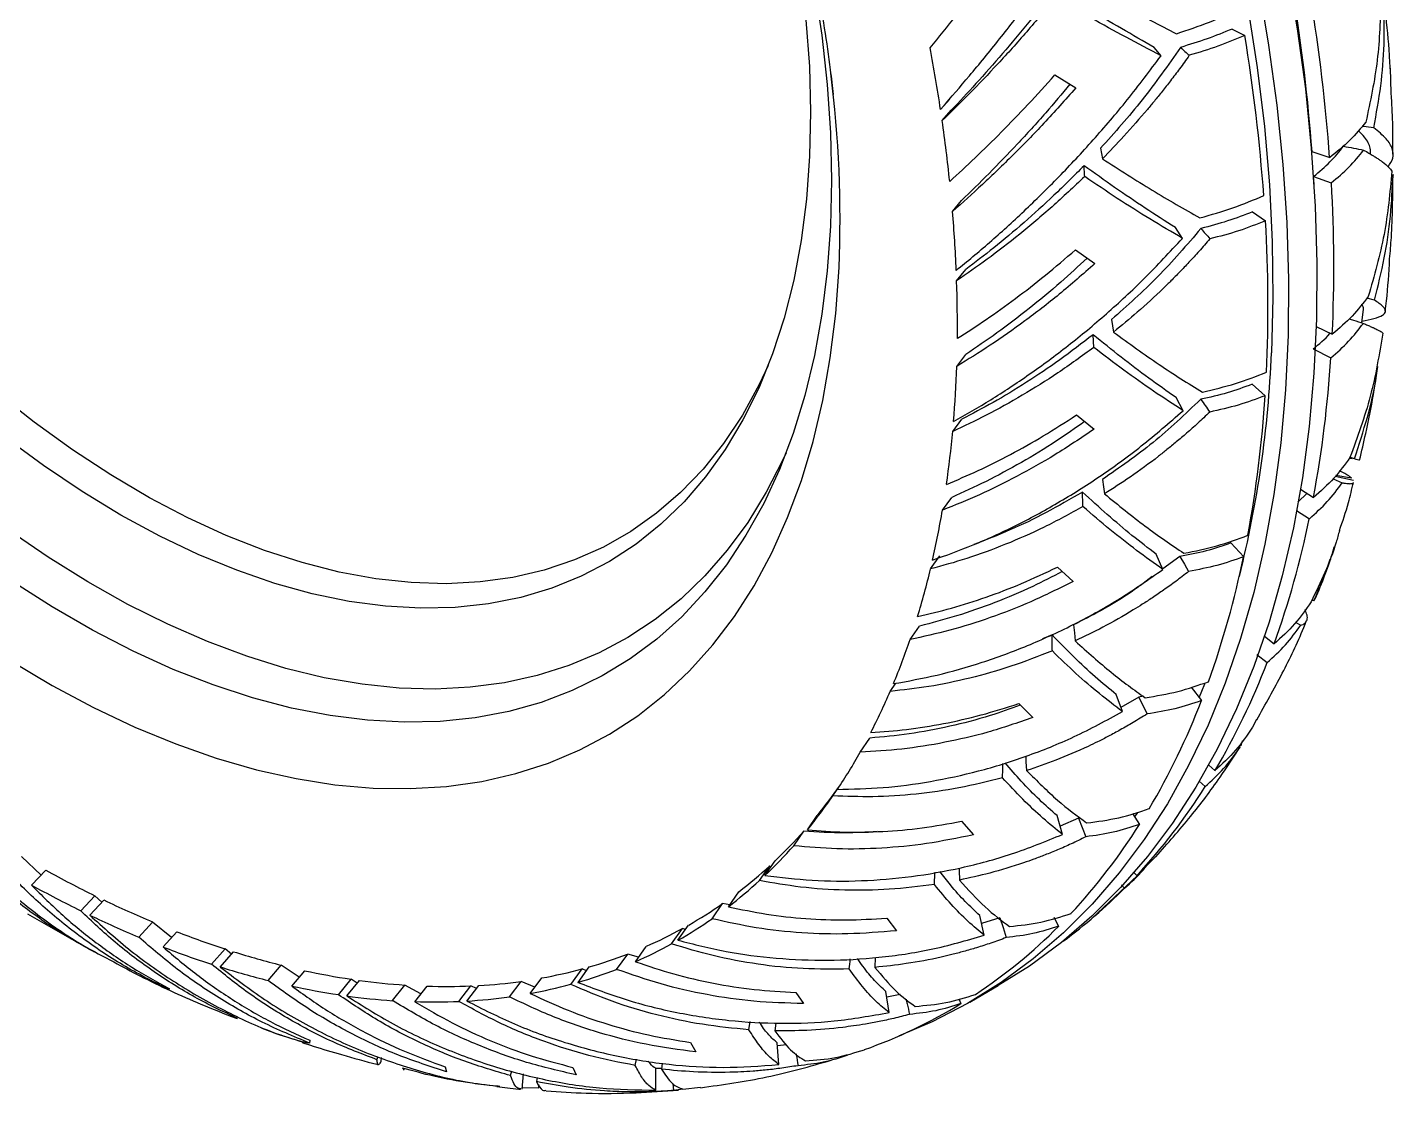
# Model space of a CAD drawing. Header units: millimetres. Extents: x 0 to 597, y 0 to 420.
# Drawn here: x 90.48 to 100.98, y 72.99 to 81.18 of the extents above; entities that cross this region are included whole.
import ezdxf

# ---------------------------------------------------------------- set-up
doc = ezdxf.new("R2010")
doc.units = ezdxf.units.MM

msp = doc.modelspace()

# ---------------------------------------------------------------- linework, layer by layer
at = {"color": 7, "linetype": 'Continuous', "lineweight": 25}
for p, q in [((99.738, 81.164), (99.836, 81.115)), ((99.192, 80.958), (99.14, 81.023)), ((100.953, 80.857), (100.952, 80.881)), ((100.953, 80.857), (100.954, 80.864)), ((100.954, 80.864), (100.959, 80.675)), ((98.375, 80.811), (98.537, 80.712)), ((100.959, 80.675), (100.961, 80.637)), ((97.497, 80.545), (97.568, 80.624)), ((97.51, 80.46), (97.58, 80.54)), ((100.352, 80.222), (100.488, 80.176)), ((100.368, 79.971), (100.364, 80.031)), ((100.364, 80.031), (100.5, 79.982)), ((100.976, 80.046), (100.973, 80.034)), ((97.59, 79.763), (97.659, 79.847)), ((99.895, 79.76), (99.995, 79.69)), ((99.356, 79.556), (99.302, 79.639)), ((98.534, 79.468), (98.684, 79.362)), ((97.621, 79.229), (97.691, 79.316)), ((100.832, 79.082), (100.774, 79.096)), ((100.734, 78.907), (100.747, 79.012)), ((98.811, 78.932), (98.827, 78.836)), ((100.385, 78.878), (100.507, 78.819)), ((97.622, 78.572), (97.692, 78.663)), ((100.361, 78.706), (100.497, 78.638)), ((100.856, 78.558), (100.858, 78.572)), ((99.892, 78.435), (99.992, 78.347)), ((99.361, 78.232), (99.307, 78.333)), ((97.591, 78.073), (97.661, 78.167)), ((98.541, 78.199), (98.677, 78.089)), ((100.678, 77.862), (100.648, 77.872)), ((100.515, 77.709), (100.585, 77.679)), ((100.657, 77.714), (100.536, 77.735)), ((100.264, 77.628), (100.364, 77.566)), ((97.513, 77.468), (97.583, 77.566)), ((100.243, 77.53), (100.314, 77.598)), ((100.233, 77.465), (100.332, 77.402)), ((99.729, 77.216), (99.827, 77.11)), ((97.42, 77.016), (97.491, 77.116)), ((99.207, 77.013), (99.155, 77.129)), ((99.337, 77.112), (99.205, 77.016)), ((98.395, 77.03), (98.517, 76.919)), ((100.367, 76.77), (100.351, 76.777)), ((100.375, 76.787), (100.367, 76.77)), ((97.264, 76.474), (97.335, 76.577)), ((100.227, 76.605), (100.266, 76.584)), ((98.355, 76.51), (98.28, 76.48)), ((99.987, 76.499), (100.062, 76.441)), ((99.928, 76.359), (100.008, 76.297)), ((97.111, 76.076), (97.154, 76.139)), ((98.896, 75.92), (98.848, 76.051)), ((99.022, 76.032), (98.884, 75.953)), ((99.055, 76.038), (99.022, 76.032)), ((99.423, 76.108), (99.502, 76.005)), ((98.099, 75.982), (98.206, 75.874)), ((99.926, 75.86), (99.895, 75.801)), ((96.88, 75.609), (96.954, 75.717)), ((99.795, 75.64), (99.802, 75.651)), ((99.558, 75.51), (99.606, 75.467)), ((96.67, 75.273), (96.704, 75.323)), ((99.485, 75.387), (99.531, 75.344)), ((96.474, 75.012), (96.55, 75.123)), ((98.435, 74.977), (98.393, 75.121)), ((98.558, 75.101), (98.417, 75.04)), ((98.972, 75.137), (99.026, 75.053)), ((99.01, 75.145), (98.988, 75.112)), ((96.369, 74.889), (96.446, 75.002)), ((97.659, 75.078), (97.75, 74.974)), ((90.585, 74.664), (90.433, 74.808)), ((96.148, 74.661), (96.226, 74.775)), ((99.151, 74.806), (99.005, 74.661)), ((90.51, 74.588), (90.621, 74.702)), ((96.106, 74.622), (96.185, 74.736)), ((98.659, 74.33), (99.054, 74.702)), ((98.985, 74.683), (99.005, 74.661)), ((98.887, 74.59), (98.911, 74.563)), ((90.889, 74.39), (90.998, 74.506)), ((90.958, 74.357), (91.066, 74.473)), ((91.052, 74.457), (90.998, 74.506)), ((95.867, 74.421), (95.947, 74.536)), ((90.481, 74.368), (90.928, 74.11)), ((95.741, 74.329), (95.822, 74.445)), ((95.877, 74.435), (95.822, 74.445)), ((97.833, 74.202), (97.799, 74.355)), ((91.335, 74.188), (91.441, 74.304)), ((91.588, 74.185), (91.441, 74.304)), ((95.43, 74.136), (95.513, 74.253)), ((95.479, 74.164), (95.561, 74.28)), ((95.538, 74.247), (95.513, 74.253)), ((97.084, 74.333), (97.159, 74.237)), ((97.954, 74.337), (97.813, 74.293)), ((98.368, 74.342), (98.405, 74.271)), ((91.522, 74.112), (91.627, 74.229)), ((91.895, 73.979), (91.998, 74.097)), ((91.962, 73.958), (92.064, 74.076)), ((92.049, 74.058), (91.998, 74.097)), ((95.008, 73.94), (95.093, 74.058)), ((95.176, 74.033), (95.093, 74.058)), ((95.152, 73.999), (95.236, 74.117)), ((92.329, 73.854), (92.43, 73.972)), ((92.568, 73.879), (92.43, 73.972)), ((92.511, 73.812), (92.611, 73.93)), ((94.655, 73.825), (94.742, 73.943)), ((94.711, 73.84), (94.797, 73.959)), ((94.776, 73.93), (94.742, 73.943)), ((96.996, 74.031), (96.993, 73.955)), ((92.87, 73.745), (92.968, 73.864)), ((92.935, 73.736), (93.031, 73.855)), ((93.015, 73.835), (92.968, 73.864)), ((94.184, 73.729), (94.274, 73.848)), ((94.38, 73.803), (94.274, 73.848)), ((94.344, 73.755), (94.433, 73.874)), ((91.571, 73.79), (91.558, 73.789)), ((93.285, 73.7), (93.38, 73.819)), ((93.504, 73.751), (93.38, 73.819)), ((93.458, 73.692), (93.552, 73.811)), ((93.796, 73.694), (93.888, 73.813)), ((93.857, 73.697), (93.948, 73.816)), ((93.93, 73.792), (93.888, 73.813)), ((96.385, 73.763), (96.443, 73.678)), ((97.102, 73.608), (97.077, 73.769)), ((97.187, 73.748), (97.084, 73.727)), ((97.722, 73.689), (97.94, 73.815)), ((97.638, 73.713), (97.654, 73.677)), ((92.083, 73.565), (92.094, 73.563)), ((96.025, 73.476), (96.034, 73.539)), ((96.231, 73.528), (96.225, 73.468)), ((92.282, 73.489), (92.343, 73.466)), ((92.283, 73.486), (92.282, 73.489)), ((92.649, 73.395), (92.647, 73.374)), ((95.575, 73.378), (95.617, 73.306)), ((96.255, 73.209), (96.242, 73.375)), ((96.314, 73.36), (96.243, 73.353)), ((93.166, 73.246), (93.175, 73.27)), ((93.197, 73.233), (93.201, 73.262)), ((95.151, 73.202), (95.161, 73.25)), ((95.359, 73.219), (95.352, 73.173)), ((93.362, 73.182), (93.375, 73.167)), ((93.689, 73.192), (93.701, 73.153)), ((94.192, 73.124), (94.202, 73.16)), ((94.283, 73.02), (94.292, 73.137)), ((94.398, 73.11), (94.391, 73.078)), ((94.671, 73.187), (94.697, 73.13)), ((95.309, 73.012), (95.308, 73.18)), ((95.353, 73.178), (95.308, 73.178)), ((94.408, 73.027), (94.284, 73.03)), ((94.408, 73.055), (94.408, 73.027)), ((95.441, 73.063), (95.445, 73.01)), ((95.517, 73.02), (95.445, 73.01)), ((95.517, 73.02), (95.652, 73.035))]:
    msp.add_line(p, q, dxfattribs=at)
at = {"color": 7, "linetype": 'Continuous', "lineweight": 25, "flags": 128}
for points in [[(100.158, 81.631), (100.238, 81.165), (100.301, 80.704), (100.347, 80.25), (100.377, 79.804), (100.39, 79.366), (100.387, 78.937), (100.367, 78.519), (100.331, 78.111), (100.278, 77.715), (100.209, 77.332), (100.123, 76.963), (100.022, 76.607), (99.904, 76.266), (99.771, 75.941), (99.623, 75.632), (99.459, 75.339), (99.281, 75.064), (99.088, 74.807), (98.881, 74.568), (98.661, 74.348), (98.427, 74.147), (98.181, 73.966), (97.94, 73.815)], [(96.527, 81.504), (96.585, 81.118), (96.626, 80.739), (96.651, 80.367), (96.659, 80.003), (96.651, 79.649), (96.626, 79.306), (96.585, 78.974), (96.528, 78.655), (96.454, 78.349), (96.364, 78.057), (96.259, 77.781), (96.138, 77.52), (96.002, 77.276), (95.852, 77.049), (95.687, 76.84), (95.509, 76.649), (95.317, 76.478), (95.112, 76.326), (94.896, 76.194), (94.667, 76.082), (94.428, 75.991), (94.179, 75.921), (93.92, 75.872), (93.652, 75.845), (93.377, 75.838), (93.094, 75.854), (92.805, 75.89), (92.51, 75.947), (92.21, 76.026), (91.906, 76.125), (91.6, 76.245), (91.291, 76.385), (90.98, 76.545), (90.67, 76.725), (90.36, 76.923)], [(99.94, 81.505), (100.019, 81.039), (100.082, 80.578), (100.129, 80.124), (100.159, 79.678), (100.172, 79.24), (100.169, 78.811), (100.149, 78.392), (100.113, 77.985), (100.06, 77.589), (99.99, 77.206), (99.905, 76.836), (99.803, 76.481), (99.686, 76.14), (99.553, 75.815), (99.404, 75.506), (99.241, 75.213), (99.062, 74.938), (98.87, 74.681), (98.663, 74.442), (98.443, 74.222), (98.209, 74.021), (97.963, 73.84), (97.704, 73.679), (97.434, 73.538), (97.175, 73.427)], [(99.86, 81.329), (99.932, 80.869), (99.986, 80.415), (100.025, 79.967), (100.047, 79.528), (100.052, 79.098), (100.041, 78.677)], [(96.463, 81.234), (96.489, 80.876), (96.498, 80.527), (96.491, 80.187), (96.467, 79.858), (96.426, 79.54), (96.369, 79.235), (96.295, 78.944), (96.205, 78.668), (96.1, 78.406), (95.979, 78.162), (95.843, 77.934), (95.692, 77.724), (95.527, 77.532), (95.348, 77.359), (95.157, 77.206), (94.953, 77.073), (94.736, 76.961), (94.509, 76.869), (94.272, 76.798), (94.024, 76.749), (93.768, 76.721), (93.503, 76.715), (93.231, 76.73), (92.953, 76.767), (92.669, 76.825), (92.381, 76.905), (92.088, 77.006), (91.793, 77.127), (91.496, 77.268), (91.198, 77.43), (90.9, 77.61), (90.603, 77.81), (90.307, 78.028)], [(98.727, 80.248), (98.735, 80.208), (98.742, 80.167)], [(90.351, 76.311), (90.669, 76.122), (90.987, 75.952), (91.304, 75.802), (91.619, 75.672), (91.931, 75.562), (92.24, 75.474), (92.544, 75.406), (92.843, 75.359), (93.136, 75.333), (93.422, 75.329), (93.701, 75.346), (93.971, 75.384), (94.232, 75.444), (94.483, 75.524), (94.724, 75.626), (94.953, 75.747), (95.171, 75.889), (95.377, 76.051), (95.569, 76.233), (95.748, 76.433), (95.914, 76.651), (96.065, 76.887), (96.201, 77.141), (96.322, 77.411), (96.428, 77.696), (96.518, 77.996), (96.592, 78.311), (96.65, 78.639), (96.692, 78.979), (96.717, 79.331), (96.717, 79.331)], [(98.675, 78.718), (98.673, 78.767), (98.67, 78.816)], [(96.172, 78.58), (96.103, 78.432), (95.974, 78.198), (95.83, 77.981), (95.672, 77.783), (95.5, 77.604), (95.315, 77.444), (95.117, 77.304), (94.907, 77.184), (94.685, 77.085), (94.452, 77.008), (94.21, 76.951), (93.958, 76.916), (93.698, 76.902), (93.43, 76.911), (93.156, 76.94), (92.875, 76.992), (92.59, 77.065), (92.301, 77.158), (92.008, 77.273), (91.713, 77.408), (91.418, 77.563), (91.121, 77.738), (90.826, 77.932), (90.532, 78.144), (90.24, 78.373)], [(96.31, 77.907), (96.286, 77.855), (96.158, 77.606), (96.015, 77.374), (95.858, 77.16), (95.687, 76.963), (95.503, 76.786), (95.305, 76.628), (95.095, 76.49), (94.874, 76.372), (94.641, 76.274), (94.398, 76.197), (94.145, 76.141), (93.883, 76.107), (93.613, 76.093), (93.336, 76.101), (93.051, 76.131), (92.761, 76.181), (92.466, 76.252), (92.167, 76.345), (91.864, 76.458), (91.559, 76.591), (91.252, 76.744), (90.945, 76.916), (90.638, 77.108), (90.332, 77.317)], [(100.531, 77.728), (100.589, 77.716), (100.672, 77.698)], [(98.742, 77.704), (98.749, 77.648), (98.757, 77.593)], [(99.337, 77.112), (99.371, 77.054), (99.404, 76.997)], [(98.52, 76.587), (98.526, 76.525), (98.532, 76.463)], [(99.022, 76.032), (99.053, 75.967), (99.085, 75.902)], [(99.525, 76.13), (99.502, 76.074), (99.484, 76.031)], [(97.973, 75.412), (97.975, 75.479), (97.975, 75.522)], [(98.152, 75.577), (98.154, 75.535), (98.158, 75.467)], [(98.558, 75.101), (98.586, 75.03), (98.614, 74.959)], [(97.641, 74.718), (97.641, 74.699), (97.642, 74.626)], [(97.954, 74.337), (97.978, 74.261), (98.002, 74.184)]]:
    msp.add_lwpolyline(points, dxfattribs=at)
at = {"color": 7, "linetype": 'Continuous', "lineweight": 25}
for centre, radius, start, end in [((86.953, 79.242), 13.435, 4.1839, 9.3981), ((86.897, 79.182), 13.627, 4.1837, 9.3983), ((86.391, 78.89), 13.627, 4.1837, 9.3983), ((84.739, 78.612), 12.904, 8.6159, 10.754), ((87.942, 79.707), 8.783, 357.5443, 7.3168), ((85.637, 78.745), 11.996, 5.9757, 8.2206), ((89.271, 79.333), 11.249, 357.3818, 3.3081), ((86.801, 78.854), 10.827, 2.4145, 4.8181), ((88.765, 79.041), 11.249, 357.3818, 3.3081), ((87.709, 78.888), 9.918, 359.42, 1.9682), ((91.529, 79.024), 8.519, 345.9664, 357.6646), ((88.829, 78.864), 8.798, 355.3368, 358.0969), ((91.496, 79.209), 9.019, 349.5088, 356.3756), ((90.991, 78.917), 9.019, 349.5088, 356.3756), ((89.662, 78.792), 7.961, 351.8717, 354.822), ((90.635, 78.64), 6.976, 347.1104, 350.332), ((93.373, 78.839), 7.105, 340.2783, 348.3296), ((92.868, 78.547), 7.105, 340.2783, 348.3296), ((91.315, 78.481), 6.279, 343.0505, 346.5058), ((92.069, 78.239), 5.486, 337.4592, 341.2404), ((94.769, 78.32), 5.616, 329.4603, 338.8797), ((92.558, 78.032), 4.955, 332.7022, 336.7482), ((94.264, 78.028), 5.616, 329.4603, 338.8797), ((93.057, 77.764), 4.389, 326.2007, 330.589), ((93.448, 77.659), 4.007, 320.7397, 324.7712), ((95.642, 77.793), 4.596, 317.0425, 327.81), ((93.348, 77.567), 4.037, 320.7406, 325.3811), ((93.691, 77.453), 3.688, 313.4368, 318.3457), ((95.136, 77.501), 4.596, 317.0425, 327.81), ((93.598, 77.355), 3.709, 313.4374, 318.3472), ((94.95, 82.555), 8.967, 241.1386, 243.8521), ((93.805, 77.332), 3.522, 307.4627, 312.5249), ((94.859, 82.477), 9.008, 241.1375, 243.8543), ((93.712, 77.233), 3.542, 307.4623, 312.5245), ((96.016, 77.445), 4.085, 306.4138, 315.1311), ((94.587, 81.811), 8.139, 244.3661, 247.2586), ((94.484, 81.704), 8.149, 244.3583, 247.2642), ((93.864, 77.253), 3.423, 299.7314, 304.8896), ((93.859, 77.264), 3.435, 293.6388, 298.7835), ((93.771, 77.155), 3.445, 299.7326, 304.8887), ((95.533, 77.128), 4.051, 303.4464, 315.1589), ((94.207, 80.872), 7.126, 248.7797, 251.942), ((94.11, 80.776), 7.149, 248.7758, 251.9467), ((93.983, 80.174), 6.393, 252.5361, 255.9388), ((93.813, 77.379), 3.559, 286.0463, 291.071), ((93.77, 77.158), 3.448, 293.6351, 298.7904), ((93.899, 80.116), 6.455, 252.5416, 255.9314), ((93.8, 79.394), 5.592, 257.713, 261.4327), ((93.765, 77.556), 3.742, 280.2791, 285.1399), ((93.721, 77.28), 3.579, 286.0444, 291.0699), ((93.722, 78.855), 5.047, 262.1335, 266.115), ((93.711, 77.899), 4.09, 273.3254, 277.9077), ((93.673, 77.454), 3.759, 280.2733, 285.1406), ((93.711, 79.321), 5.638, 257.7172, 261.4275), ((93.629, 78.757), 5.069, 262.1293, 266.1169), ((93.692, 78.272), 4.463, 268.1967, 272.5185), ((93.618, 77.803), 4.113, 273.3264, 277.9104), ((93.599, 78.177), 4.487, 268.1948, 272.5184), ((95.582, 77.065), 3.971, 289.5736, 301.4425)]:
    msp.add_arc(centre, radius, start, end, dxfattribs=at)
for points, knots in [([(94.924, 85.738), (94.994, 85.615), (95.092, 85.442), (95.23, 85.182), (95.346, 84.958), (95.478, 84.687), (95.611, 84.402), (95.742, 84.101), (95.87, 83.789), (95.993, 83.469), (96.108, 83.144), (96.216, 82.815), (96.314, 82.484), (96.402, 82.153), (96.481, 81.823), (96.549, 81.494), (96.606, 81.17), (96.646, 80.892), (96.665, 80.723), (96.673, 80.66)], [0, 0, 0, 0, 0.0739843, 0.1043434, 0.1546747, 0.2069575, 0.2630322, 0.3215167, 0.3818388, 0.4435464, 0.5063088, 0.5698861, 0.6340847, 0.6987594, 0.7637913, 0.8290885, 0.8945704, 0.9601669, 1, 1, 1, 1]), ([(97.51, 80.56), (97.579, 80.64), (97.722, 80.805), (97.95, 81.084), (98.184, 81.385), (98.417, 81.706), (98.65, 82.046), (98.797, 82.288), (98.872, 82.411)], [0, 0, 0, 0, 0.158001, 0.326626, 0.494358, 0.660058, 0.827344, 1, 1, 1, 1]), ([(98.239, 82.113), (98.167, 82.01), (98.027, 81.809), (97.817, 81.527), (97.613, 81.262), (97.482, 81.101), (97.416, 81.02)], [0, 0, 0, 0, 0.255314, 0.5002978, 0.7501601, 1, 1, 1, 1]), ([(98.503, 81.561), (98.642, 81.484), (98.918, 81.329), (99.18, 81.195), (99.311, 81.128)], [0, 0, 0, 0, 0.499575, 1, 1, 1, 1]), ([(98.381, 81.407), (98.307, 81.318), (98.16, 81.14), (97.936, 80.893), (97.718, 80.664), (97.578, 80.527), (97.51, 80.46)], [0, 0, 0, 0, 0.250639, 0.500172, 0.755314, 1, 1, 1, 1]), ([(98.38, 81.476), (98.312, 81.389), (98.176, 81.214), (97.971, 80.971), (97.77, 80.744), (97.643, 80.607), (97.58, 80.54)], [0, 0, 0, 0, 0.2504498, 0.5000016, 0.7552566, 1, 1, 1, 1]), ([(99.14, 81.023), (99.056, 81.071), (98.891, 81.165), (98.635, 81.316), (98.464, 81.423), (98.38, 81.476)], [0, 0, 0, 0, 0.339018, 0.6719904, 1, 1, 1, 1]), ([(99.192, 80.958), (99.103, 81.005), (98.926, 81.098), (98.654, 81.248), (98.472, 81.355), (98.381, 81.407)], [0, 0, 0, 0, 0.339376, 0.672334, 1, 1, 1, 1]), ([(100.881, 81.402), (100.877, 81.243), (100.868, 80.924), (100.8, 80.607), (100.766, 80.449)], [0, 0, 0, 0, 0.4995767, 1, 1, 1, 1]), ([(99.311, 81.128), (99.397, 81.157), (99.568, 81.215), (99.723, 81.283), (99.801, 81.318)], [0, 0, 0, 0, 0.498256, 1, 1, 1, 1]), ([(100.827, 80.406), (100.847, 80.513), (100.886, 80.726), (100.911, 81.045), (100.907, 81.254), (100.905, 81.358)], [0, 0, 0, 0, 0.33938, 0.672336, 1, 1, 1, 1]), ([(100.952, 80.881), (100.95, 80.908), (100.944, 81.047), (100.929, 81.188), (100.917, 81.302)], [0, 0, 0, 0, 0.1978986, 1, 1, 1, 1]), ([(99.738, 81.164), (99.675, 81.138), (99.549, 81.086), (99.411, 81.044), (99.342, 81.023)], [0, 0, 0, 0, 0.5, 1, 1, 1, 1]), ([(99.836, 81.115), (99.768, 81.087), (99.633, 81.03), (99.484, 80.984), (99.409, 80.962)], [0, 0, 0, 0, 0.50037, 1, 1, 1, 1]), ([(99.342, 81.023), (99.245, 80.886), (99.052, 80.611), (98.835, 80.369), (98.727, 80.248)], [0, 0, 0, 0, 0.499983, 1, 1, 1, 1]), ([(99.342, 81.023), (99.354, 81.013), (99.376, 80.992), (99.398, 80.972), (99.409, 80.962)], [0, 0, 0, 0, 0.500017, 1, 1, 1, 1]), ([(97.618, 79.31), (97.703, 79.38), (97.873, 79.52), (98.138, 79.762), (98.406, 80.024), (98.672, 80.31), (98.937, 80.619), (99.106, 80.844), (99.192, 80.958)], [0, 0, 0, 0, 0.166043, 0.33306, 0.499189, 0.663301, 0.828996, 1, 1, 1, 1]), ([(99.409, 80.962), (99.384, 80.927), (99.337, 80.862), (99.267, 80.769), (99.202, 80.686), (99.143, 80.613), (99.046, 80.497), (98.914, 80.346), (98.797, 80.224), (98.742, 80.167)], [0, 0, 0, 0, 0.120096, 0.230139, 0.330173, 0.420245, 0.500398, 0.764723, 1, 1, 1, 1]), ([(97.568, 79.993), (97.633, 80.053), (97.762, 80.172), (97.964, 80.37), (98.169, 80.581), (98.307, 80.734), (98.375, 80.811)], [0, 0, 0, 0, 0.249916, 0.49982, 0.749981, 1, 1, 1, 1]), ([(98.537, 80.712), (98.455, 80.62), (98.294, 80.439), (98.053, 80.193), (97.817, 79.965), (97.666, 79.831), (97.59, 79.763)], [0, 0, 0, 0, 0.255319, 0.500305, 0.75016, 1, 1, 1, 1]), ([(98.491, 80.74), (98.429, 80.666), (98.295, 80.505), (98.086, 80.277), (97.869, 80.051), (97.729, 79.915), (97.659, 79.847)], [0, 0, 0, 0, 0.219221, 0.475959, 0.737982, 1, 1, 1, 1]), ([(100.973, 80.203), (100.974, 80.275), (100.976, 80.417), (100.967, 80.564), (100.963, 80.637)], [0, 0, 0, 0, 0.4999153, 1, 1, 1, 1]), ([(100.766, 80.449), (100.727, 80.402), (100.65, 80.307), (100.542, 80.22), (100.488, 80.176)], [0, 0, 0, 0, 0.498255, 1, 1, 1, 1]), ([(100.803, 80.201), (100.803, 80.217), (100.803, 80.26), (100.772, 80.32), (100.725, 80.367), (100.708, 80.384)], [0, 0, 0, 0, 0.27807, 0.743775, 1, 1, 1, 1]), ([(100.827, 80.406), (100.801, 80.409), (100.771, 80.413), (100.741, 80.417), (100.738, 80.418)], [0, 0, 0, 0, 0.897222, 1, 1, 1, 1]), ([(100.938, 80.106), (100.953, 80.128), (100.982, 80.173), (100.975, 80.244), (100.93, 80.321), (100.862, 80.377), (100.827, 80.406)], [0, 0, 0, 0, 0.24078, 0.489575, 0.740756, 1, 1, 1, 1]), ([(100.364, 80.031), (100.408, 80.068), (100.496, 80.141), (100.562, 80.223), (100.595, 80.264)], [0, 0, 0, 0, 0.4999919, 1, 1, 1, 1]), ([(100.5, 79.982), (100.548, 80.022), (100.642, 80.101), (100.713, 80.189), (100.749, 80.233)], [0, 0, 0, 0, 0.500363, 1, 1, 1, 1]), ([(100.595, 80.264), (100.62, 80.259), (100.672, 80.249), (100.723, 80.239), (100.749, 80.233)], [0, 0, 0, 0, 0.499995, 1, 1, 1, 1]), ([(100.749, 80.233), (100.763, 80.226), (100.79, 80.211), (100.823, 80.19), (100.851, 80.173), (100.874, 80.158), (100.907, 80.134), (100.943, 80.104), (100.959, 80.081), (100.966, 80.071)], [0, 0, 0, 0, 0.120096, 0.230139, 0.330165, 0.420229, 0.500387, 0.764718, 1, 1, 1, 1]), ([(98.742, 80.167), (98.871, 80.084), (99.128, 79.919), (99.37, 79.782), (99.49, 79.713)], [0, 0, 0, 0, 0.499579, 1, 1, 1, 1]), ([(98.605, 80.03), (98.521, 79.952), (98.355, 79.795), (98.103, 79.584), (97.857, 79.393), (97.699, 79.283), (97.621, 79.229)], [0, 0, 0, 0, 0.250636, 0.500175, 0.755312, 1, 1, 1, 1]), ([(98.6, 80.114), (98.523, 80.037), (98.369, 79.883), (98.137, 79.674), (97.908, 79.482), (97.762, 79.371), (97.691, 79.316)], [0, 0, 0, 0, 0.2504468, 0.4999979, 0.7552538, 1, 1, 1, 1]), ([(99.302, 79.639), (99.225, 79.688), (99.073, 79.785), (98.837, 79.944), (98.679, 80.058), (98.6, 80.114)], [0, 0, 0, 0, 0.339011, 0.671987, 1, 1, 1, 1]), ([(98.605, 80.03), (98.604, 80.044), (98.603, 80.072), (98.601, 80.1), (98.6, 80.114)], [0, 0, 0, 0, 0.499979, 1, 1, 1, 1]), ([(99.356, 79.556), (99.274, 79.605), (99.11, 79.701), (98.858, 79.86), (98.689, 79.974), (98.605, 80.03)], [0, 0, 0, 0, 0.339375, 0.672336, 1, 1, 1, 1]), ([(100.966, 80.071), (100.951, 79.908), (100.921, 79.584), (100.83, 79.268), (100.785, 79.11)], [0, 0, 0, 0, 0.4995726, 1, 1, 1, 1]), ([(100.832, 79.082), (100.859, 79.189), (100.913, 79.402), (100.96, 79.725), (100.97, 79.939), (100.976, 80.046)], [0, 0, 0, 0, 0.339381, 0.672336, 1, 1, 1, 1]), ([(100.949, 79.399), (100.954, 79.454), (100.971, 79.661), (100.973, 79.876), (100.975, 80.034)], [0, 0, 0, 0, 0.262933, 1, 1, 1, 1]), ([(99.49, 79.713), (99.576, 79.738), (99.749, 79.787), (99.905, 79.852), (99.983, 79.884)], [0, 0, 0, 0, 0.498255, 1, 1, 1, 1]), ([(99.895, 79.76), (99.832, 79.735), (99.706, 79.686), (99.568, 79.65), (99.499, 79.632)], [0, 0, 0, 0, 0.5000002, 1, 1, 1, 1]), ([(99.499, 79.632), (99.39, 79.505), (99.172, 79.252), (98.932, 79.039), (98.811, 78.932)], [0, 0, 0, 0, 0.499985, 1, 1, 1, 1]), ([(99.499, 79.632), (99.51, 79.618), (99.533, 79.592), (99.556, 79.565), (99.568, 79.552)], [0, 0, 0, 0, 0.500011, 1, 1, 1, 1]), ([(99.995, 79.69), (99.927, 79.664), (99.792, 79.61), (99.642, 79.571), (99.568, 79.552)], [0, 0, 0, 0, 0.50037, 1, 1, 1, 1]), ([(97.598, 78.149), (97.692, 78.203), (97.882, 78.311), (98.178, 78.507), (98.477, 78.727), (98.774, 78.974), (99.07, 79.247), (99.26, 79.452), (99.356, 79.556)], [0, 0, 0, 0, 0.166044, 0.333056, 0.499188, 0.663305, 0.828994, 1, 1, 1, 1]), ([(99.568, 79.552), (99.54, 79.52), (99.487, 79.459), (99.409, 79.374), (99.337, 79.299), (99.271, 79.232), (99.164, 79.127), (99.017, 78.992), (98.888, 78.886), (98.827, 78.836)], [0, 0, 0, 0, 0.120096, 0.230144, 0.33017, 0.420233, 0.500392, 0.764722, 1, 1, 1, 1]), ([(97.627, 78.788), (97.7, 78.835), (97.846, 78.929), (98.073, 79.092), (98.303, 79.269), (98.457, 79.401), (98.534, 79.468)], [0, 0, 0, 0, 0.249917, 0.499819, 0.749984, 1, 1, 1, 1]), ([(98.624, 79.404), (98.557, 79.342), (98.408, 79.203), (98.175, 79.012), (97.929, 78.825), (97.771, 78.717), (97.692, 78.663)], [0, 0, 0, 0, 0.21303, 0.471801, 0.7359, 1, 1, 1, 1]), ([(100.915, 78.996), (100.918, 79.022), (100.935, 79.153), (100.943, 79.29), (100.949, 79.399)], [0, 0, 0, 0, 0.201094, 1, 1, 1, 1]), ([(98.684, 79.362), (98.592, 79.282), (98.413, 79.124), (98.143, 78.917), (97.878, 78.73), (97.707, 78.625), (97.622, 78.572)], [0, 0, 0, 0, 0.2553163, 0.5003053, 0.750162, 1, 1, 1, 1]), ([(100.785, 79.11), (100.746, 79.059), (100.669, 78.956), (100.561, 78.865), (100.507, 78.819)], [0, 0, 0, 0, 0.498256, 1, 1, 1, 1]), ([(100.735, 78.92), (100.769, 78.927), (100.839, 78.94), (100.899, 78.964), (100.923, 78.994), (100.906, 79.031), (100.857, 79.065), (100.832, 79.082)], [0, 0, 0, 0, 0.1803165, 0.3844941, 0.5861904, 0.7898269, 1, 1, 1, 1]), ([(100.747, 79.012), (100.747, 79.013), (100.753, 79.023), (100.744, 79.037), (100.735, 79.05)], [0, 0, 0, 0, 0.037792, 1, 1, 1, 1]), ([(100.497, 78.638), (100.545, 78.68), (100.639, 78.762), (100.711, 78.856), (100.747, 78.903)], [0, 0, 0, 0, 0.500364, 1, 1, 1, 1]), ([(100.638, 78.938), (100.649, 78.934), (100.685, 78.923), (100.721, 78.911), (100.747, 78.903)], [0, 0, 0, 0, 0.293713, 1, 1, 1, 1]), ([(100.747, 78.903), (100.758, 78.898), (100.78, 78.889), (100.806, 78.877), (100.827, 78.868), (100.843, 78.86), (100.867, 78.849), (100.889, 78.837), (100.894, 78.831), (100.896, 78.828)], [0, 0, 0, 0, 0.120105, 0.230141, 0.330168, 0.420233, 0.500397, 0.764719, 1, 1, 1, 1]), ([(98.67, 78.816), (98.585, 78.75), (98.414, 78.618), (98.156, 78.446), (97.903, 78.293), (97.74, 78.209), (97.661, 78.167)], [0, 0, 0, 0, 0.25045, 0.499997, 0.755248, 1, 1, 1, 1]), ([(99.307, 78.333), (99.238, 78.382), (99.1, 78.478), (98.886, 78.64), (98.742, 78.758), (98.67, 78.816)], [0, 0, 0, 0, 0.339019, 0.671993, 1, 1, 1, 1]), ([(98.827, 78.836), (98.945, 78.75), (99.181, 78.579), (99.4, 78.442), (99.51, 78.374)], [0, 0, 0, 0, 0.499575, 1, 1, 1, 1]), ([(100.361, 78.706), (100.407, 78.744), (100.454, 78.782), (100.49, 78.826), (100.491, 78.827)], [0, 0, 0, 0, 0.973978, 1, 1, 1, 1]), ([(100.896, 78.828), (100.869, 78.665), (100.815, 78.339), (100.701, 78.029), (100.644, 77.873)], [0, 0, 0, 0, 0.4995697, 1, 1, 1, 1]), ([(98.675, 78.718), (98.583, 78.651), (98.4, 78.518), (98.123, 78.346), (97.851, 78.195), (97.677, 78.113), (97.591, 78.073)], [0, 0, 0, 0, 0.250635, 0.500174, 0.75531, 1, 1, 1, 1]), ([(99.361, 78.232), (99.286, 78.281), (99.138, 78.378), (98.907, 78.54), (98.752, 78.659), (98.675, 78.718)], [0, 0, 0, 0, 0.3393761, 0.672336, 1, 1, 1, 1]), ([(100.678, 77.862), (100.713, 77.968), (100.781, 78.179), (100.838, 78.417), (100.855, 78.549), (100.858, 78.572)], [0, 0, 0, 0, 0.456748, 0.904841, 1, 1, 1, 1]), ([(99.51, 78.374), (99.596, 78.395), (99.768, 78.436), (99.924, 78.497), (100.002, 78.527)], [0, 0, 0, 0, 0.498256, 1, 1, 1, 1]), ([(100.718, 77.851), (100.734, 77.919), (100.773, 78.086), (100.816, 78.297), (100.838, 78.442), (100.844, 78.485)], [0, 0, 0, 0, 0.328992, 0.803223, 1, 1, 1, 1]), ([(99.892, 78.435), (99.829, 78.412), (99.704, 78.365), (99.566, 78.335), (99.497, 78.32)], [0, 0, 0, 0, 0.499998, 1, 1, 1, 1]), ([(99.992, 78.347), (99.924, 78.322), (99.789, 78.271), (99.64, 78.238), (99.566, 78.221)], [0, 0, 0, 0, 0.500371, 1, 1, 1, 1]), ([(99.497, 78.32), (99.377, 78.205), (99.136, 77.976), (98.873, 77.795), (98.742, 77.704)], [0, 0, 0, 0, 0.4999832, 1, 1, 1, 1]), ([(99.497, 78.32), (99.509, 78.303), (99.532, 78.271), (99.555, 78.238), (99.566, 78.221)], [0, 0, 0, 0, 0.500011, 1, 1, 1, 1]), ([(97.436, 77.084), (97.539, 77.121), (97.747, 77.195), (98.07, 77.343), (98.396, 77.518), (98.721, 77.723), (99.046, 77.957), (99.255, 78.14), (99.361, 78.232)], [0, 0, 0, 0, 0.166039, 0.333056, 0.499186, 0.663301, 0.828992, 1, 1, 1, 1]), ([(97.544, 77.666), (97.624, 77.7), (97.785, 77.768), (98.034, 77.893), (98.287, 78.034), (98.456, 78.144), (98.541, 78.199)], [0, 0, 0, 0, 0.249923, 0.49982, 0.749991, 1, 1, 1, 1]), ([(98.604, 78.148), (98.532, 78.098), (98.37, 77.983), (98.116, 77.83), (97.845, 77.684), (97.67, 77.605), (97.583, 77.566)], [0, 0, 0, 0, 0.207021, 0.467767, 0.733884, 1, 1, 1, 1]), ([(99.566, 78.221), (99.536, 78.193), (99.477, 78.137), (99.392, 78.061), (99.312, 77.994), (99.24, 77.935), (99.123, 77.842), (98.963, 77.725), (98.823, 77.635), (98.757, 77.593)], [0, 0, 0, 0, 0.120105, 0.230146, 0.330173, 0.420238, 0.500401, 0.764724, 1, 1, 1, 1]), ([(98.677, 78.089), (98.577, 78.022), (98.379, 77.89), (98.084, 77.725), (97.794, 77.581), (97.606, 77.506), (97.513, 77.468)], [0, 0, 0, 0, 0.255318, 0.500299, 0.750158, 1, 1, 1, 1]), ([(100.644, 77.873), (100.605, 77.819), (100.527, 77.709), (100.419, 77.614), (100.364, 77.566)], [0, 0, 0, 0, 0.498255, 1, 1, 1, 1]), ([(100.644, 77.868), (100.646, 77.868), (100.659, 77.866), (100.666, 77.865), (100.662, 77.866), (100.662, 77.866)], [0, 0, 0, 0, 0.153749, 0.989639, 1, 1, 1, 1]), ([(100.714, 77.852), (100.715, 77.852), (100.72, 77.849), (100.696, 77.857), (100.678, 77.862)], [0, 0, 0, 0, 0.235756, 1, 1, 1, 1]), ([(100.657, 77.714), (100.643, 77.725), (100.622, 77.741), (100.578, 77.763), (100.563, 77.77)], [0, 0, 0, 0, 0.678178, 1, 1, 1, 1]), ([(98.588, 77.607), (98.495, 77.553), (98.309, 77.445), (98.029, 77.311), (97.846, 77.239), (97.754, 77.204)], [0, 0, 0, 0, 0.33281, 0.664416, 1, 1, 1, 1]), ([(99.155, 77.129), (99.093, 77.176), (98.971, 77.27), (98.781, 77.43), (98.652, 77.548), (98.588, 77.607)], [0, 0, 0, 0, 0.339006, 0.67198, 1, 1, 1, 1]), ([(98.592, 77.495), (98.591, 77.513), (98.59, 77.551), (98.589, 77.588), (98.588, 77.607)], [0, 0, 0, 0, 0.499979, 1, 1, 1, 1]), ([(100.332, 77.402), (100.38, 77.445), (100.475, 77.53), (100.548, 77.629), (100.585, 77.679)], [0, 0, 0, 0, 0.500362, 1, 1, 1, 1]), ([(100.563, 77.311), (100.588, 77.382), (100.629, 77.501), (100.658, 77.629), (100.671, 77.681)], [0, 0, 0, 0, 0.592762, 1, 1, 1, 1]), ([(100.585, 77.679), (100.594, 77.677), (100.61, 77.674), (100.629, 77.672), (100.644, 77.671), (100.655, 77.672), (100.667, 77.674), (100.67, 77.678), (100.672, 77.681)], [0, 0, 0, 0, 0.1729802, 0.3314649, 0.4755318, 0.6052548, 0.7207126, 1, 1, 1, 1]), ([(98.757, 77.593), (98.863, 77.507), (99.075, 77.335), (99.27, 77.203), (99.368, 77.137)], [0, 0, 0, 0, 0.499572, 1, 1, 1, 1]), ([(98.592, 77.495), (98.493, 77.441), (98.294, 77.332), (97.994, 77.201), (97.701, 77.093), (97.512, 77.041), (97.42, 77.016)], [0, 0, 0, 0, 0.250634, 0.500176, 0.75531, 1, 1, 1, 1]), ([(99.207, 77.013), (99.14, 77.06), (99.007, 77.154), (98.801, 77.315), (98.661, 77.435), (98.592, 77.495)], [0, 0, 0, 0, 0.339382, 0.672342, 1, 1, 1, 1]), ([(100.563, 77.311), (100.555, 77.281), (100.504, 77.091), (100.418, 76.913), (100.345, 76.763)], [0, 0, 0, 0, 0.159081, 1, 1, 1, 1]), ([(99.729, 77.216), (99.666, 77.194), (99.542, 77.15), (99.405, 77.125), (99.337, 77.112)], [0, 0, 0, 0, 0.500001, 1, 1, 1, 1]), ([(99.368, 77.137), (99.454, 77.154), (99.626, 77.189), (99.781, 77.246), (99.859, 77.275)], [0, 0, 0, 0, 0.498255, 1, 1, 1, 1]), ([(100.367, 76.77), (100.412, 76.873), (100.472, 77.01), (100.514, 77.153), (100.525, 77.189)], [0, 0, 0, 0, 0.749421, 1, 1, 1, 1]), ([(99.827, 77.11), (99.759, 77.086), (99.625, 77.039), (99.478, 77.011), (99.404, 76.997)], [0, 0, 0, 0, 0.500369, 1, 1, 1, 1]), ([(100.377, 76.786), (100.403, 76.847), (100.446, 76.947), (100.479, 77.051), (100.492, 77.092)], [0, 0, 0, 0, 0.609332, 1, 1, 1, 1]), ([(97.136, 76.135), (97.247, 76.155), (97.469, 76.195), (97.815, 76.294), (98.165, 76.422), (98.514, 76.582), (98.865, 76.774), (99.091, 76.932), (99.207, 77.013)], [0, 0, 0, 0, 0.166041, 0.333058, 0.499186, 0.663306, 0.828996, 1, 1, 1, 1]), ([(97.321, 76.65), (97.407, 76.671), (97.58, 76.711), (97.848, 76.797), (98.12, 76.9), (98.303, 76.987), (98.395, 77.03)], [0, 0, 0, 0, 0.24992, 0.499818, 0.749984, 1, 1, 1, 1]), ([(98.431, 76.996), (98.356, 76.957), (98.184, 76.867), (97.912, 76.754), (97.619, 76.65), (97.43, 76.602), (97.335, 76.577)], [0, 0, 0, 0, 0.201203, 0.463866, 0.731931, 1, 1, 1, 1]), ([(99.404, 76.997), (99.371, 76.971), (99.308, 76.922), (99.215, 76.856), (99.129, 76.797), (99.051, 76.746), (98.925, 76.668), (98.754, 76.57), (98.603, 76.497), (98.532, 76.463)], [0, 0, 0, 0, 0.120102, 0.230144, 0.330171, 0.420239, 0.500402, 0.764723, 1, 1, 1, 1]), ([(98.517, 76.919), (98.408, 76.866), (98.195, 76.761), (97.877, 76.638), (97.566, 76.54), (97.364, 76.496), (97.264, 76.474)], [0, 0, 0, 0, 0.255316, 0.500299, 0.750159, 1, 1, 1, 1]), ([(99.124, 76.957), (99.063, 76.911), (98.87, 76.766), (98.662, 76.659), (98.52, 76.587)], [0, 0, 0, 0, 0.317661, 1, 1, 1, 1]), ([(100.345, 76.763), (100.305, 76.705), (100.226, 76.589), (100.117, 76.491), (100.062, 76.441)], [0, 0, 0, 0, 0.498255, 1, 1, 1, 1]), ([(100.266, 76.584), (100.272, 76.586), (100.284, 76.59), (100.296, 76.598), (100.305, 76.607), (100.311, 76.616), (100.317, 76.633), (100.318, 76.659), (100.304, 76.689), (100.298, 76.702)], [0, 0, 0, 0, 0.120105, 0.23014, 0.330166, 0.420232, 0.500393, 0.764722, 1, 1, 1, 1]), ([(99.928, 75.858), (99.994, 75.976), (100.123, 76.204), (100.247, 76.461), (100.304, 76.602), (100.311, 76.62)], [0, 0, 0, 0, 0.483291, 0.933819, 1, 1, 1, 1]), ([(100.008, 76.297), (100.056, 76.341), (100.153, 76.428), (100.228, 76.532), (100.266, 76.584)], [0, 0, 0, 0, 0.500362, 1, 1, 1, 1]), ([(98.848, 76.051), (98.795, 76.095), (98.689, 76.183), (98.523, 76.337), (98.411, 76.452), (98.355, 76.51)], [0, 0, 0, 0, 0.339009, 0.67198, 1, 1, 1, 1]), ([(98.357, 76.386), (98.356, 76.406), (98.356, 76.448), (98.355, 76.489), (98.355, 76.51)], [0, 0, 0, 0, 0.499978, 1, 1, 1, 1]), ([(98.532, 76.463), (98.626, 76.379), (98.813, 76.211), (98.984, 76.088), (99.07, 76.027)], [0, 0, 0, 0, 0.4995785, 1, 1, 1, 1]), ([(98.357, 76.386), (98.25, 76.345), (98.039, 76.263), (97.72, 76.174), (97.409, 76.108), (97.209, 76.087), (97.111, 76.076)], [0, 0, 0, 0, 0.250635, 0.500174, 0.755311, 1, 1, 1, 1]), ([(98.896, 75.92), (98.837, 75.965), (98.721, 76.053), (98.54, 76.209), (98.417, 76.327), (98.357, 76.386)], [0, 0, 0, 0, 0.3393738, 0.6723346, 1, 1, 1, 1]), ([(99.07, 76.027), (99.155, 76.041), (99.325, 76.069), (99.479, 76.123), (99.557, 76.15)], [0, 0, 0, 0, 0.498255, 1, 1, 1, 1]), ([(98.11, 75.971), (98.033, 75.943), (97.851, 75.876), (97.565, 75.804), (97.254, 75.744), (97.054, 75.726), (96.954, 75.717)], [0, 0, 0, 0, 0.195643, 0.460135, 0.730068, 1, 1, 1, 1]), ([(96.962, 75.76), (97.053, 75.766), (97.235, 75.779), (97.519, 75.825), (97.808, 75.89), (98.002, 75.951), (98.099, 75.982)], [0, 0, 0, 0, 0.249918, 0.49982, 0.749989, 1, 1, 1, 1]), ([(99.502, 76.005), (99.436, 75.982), (99.302, 75.937), (99.157, 75.914), (99.085, 75.902)], [0, 0, 0, 0, 0.500369, 1, 1, 1, 1]), ([(96.704, 75.323), (96.82, 75.325), (97.054, 75.33), (97.418, 75.379), (97.787, 75.458), (98.158, 75.573), (98.53, 75.722), (98.773, 75.854), (98.896, 75.92)], [0, 0, 0, 0, 0.166041, 0.333058, 0.499186, 0.663303, 0.828995, 1, 1, 1, 1]), ([(98.206, 75.874), (98.09, 75.835), (97.864, 75.757), (97.528, 75.68), (97.199, 75.627), (96.986, 75.615), (96.88, 75.609)], [0, 0, 0, 0, 0.255317, 0.500301, 0.75016, 1, 1, 1, 1]), ([(99.085, 75.902), (99.049, 75.88), (98.981, 75.838), (98.882, 75.781), (98.791, 75.732), (98.708, 75.69), (98.574, 75.626), (98.392, 75.548), (98.233, 75.493), (98.158, 75.467)], [0, 0, 0, 0, 0.120105, 0.230145, 0.33017, 0.420237, 0.500398, 0.764726, 1, 1, 1, 1]), ([(99.895, 75.801), (99.854, 75.74), (99.771, 75.618), (99.661, 75.517), (99.606, 75.467)], [0, 0, 0, 0, 0.498256, 1, 1, 1, 1]), ([(99.152, 74.805), (99.242, 74.907), (99.41, 75.096), (99.625, 75.38), (99.75, 75.572), (99.802, 75.652)], [0, 0, 0, 0, 0.403554, 0.751665, 1, 1, 1, 1]), ([(99.531, 75.344), (99.58, 75.389), (99.678, 75.479), (99.756, 75.587), (99.795, 75.64)], [0, 0, 0, 0, 0.5003611, 1, 1, 1, 1]), ([(99.807, 75.658), (99.809, 75.664), (99.814, 75.676), (99.818, 75.689), (99.818, 75.696), (99.818, 75.696)], [0, 0, 0, 0, 0.509829, 0.973308, 1, 1, 1, 1]), ([(98.393, 75.121), (98.348, 75.16), (98.259, 75.239), (98.124, 75.376), (98.034, 75.479), (97.993, 75.528)], [0, 0, 0, 0, 0.3527702, 0.6992528, 1, 1, 1, 1]), ([(97.973, 75.412), (97.862, 75.384), (97.639, 75.329), (97.306, 75.282), (96.98, 75.261), (96.772, 75.269), (96.67, 75.273)], [0, 0, 0, 0, 0.2506376, 0.5001735, 0.7553099, 1, 1, 1, 1]), ([(98.435, 74.977), (98.385, 75.017), (98.286, 75.097), (98.13, 75.243), (98.025, 75.356), (97.973, 75.412)], [0, 0, 0, 0, 0.339378, 0.672331, 1, 1, 1, 1]), ([(98.158, 75.467), (98.239, 75.388), (98.399, 75.228), (98.546, 75.119), (98.62, 75.065)], [0, 0, 0, 0, 0.499577, 1, 1, 1, 1]), ([(98.62, 75.065), (98.703, 75.076), (98.871, 75.098), (99.024, 75.149), (99.101, 75.175)], [0, 0, 0, 0, 0.498256, 1, 1, 1, 1]), ([(97.01, 74.999), (96.926, 74.994), (96.734, 74.983), (96.55, 74.995), (96.446, 75.002)], [0, 0, 0, 0, 0.432915, 1, 1, 1, 1]), ([(96.474, 75.012), (96.569, 75.005), (96.758, 74.99), (97.054, 74.997), (97.354, 75.022), (97.558, 75.059), (97.659, 75.078)], [0, 0, 0, 0, 0.249916, 0.499817, 0.749988, 1, 1, 1, 1]), ([(99.026, 75.053), (98.96, 75.031), (98.827, 74.988), (98.685, 74.968), (98.614, 74.959)], [0, 0, 0, 0, 0.500369, 1, 1, 1, 1]), ([(90.996, 74.071), (90.89, 74.131), (90.68, 74.25), (90.387, 74.466), (90.114, 74.704), (89.952, 74.883), (89.873, 74.971)], [0, 0, 0, 0, 0.250636, 0.500172, 0.755312, 1, 1, 1, 1]), ([(89.942, 74.926), (90.038, 74.825), (90.231, 74.622), (90.556, 74.356), (90.86, 74.145), (91.064, 74.039), (91.143, 73.998)], [0, 0, 0, 0, 0.2739604, 0.5495326, 0.8236338, 1, 1, 1, 1]), ([(96.148, 74.661), (96.268, 74.647), (96.509, 74.618), (96.887, 74.616), (97.271, 74.647), (97.658, 74.716), (98.049, 74.82), (98.305, 74.924), (98.435, 74.977)], [0, 0, 0, 0, 0.166042, 0.333057, 0.499187, 0.663304, 0.828995, 1, 1, 1, 1]), ([(97.75, 74.974), (97.629, 74.949), (97.393, 74.9), (97.042, 74.868), (96.699, 74.86), (96.479, 74.88), (96.369, 74.889)], [0, 0, 0, 0, 0.255318, 0.500304, 0.750161, 1, 1, 1, 1]), ([(98.614, 74.959), (98.577, 74.94), (98.505, 74.905), (98.4, 74.859), (98.304, 74.82), (98.217, 74.787), (98.076, 74.737), (97.885, 74.679), (97.72, 74.643), (97.642, 74.626)], [0, 0, 0, 0, 0.120105, 0.230143, 0.330171, 0.420242, 0.500397, 0.764724, 1, 1, 1, 1]), ([(91.558, 73.789), (91.441, 73.848), (91.212, 73.965), (90.892, 74.182), (90.592, 74.421), (90.411, 74.603), (90.321, 74.695)], [0, 0, 0, 0, 0.255319, 0.500306, 0.750164, 1, 1, 1, 1]), ([(97.45, 74.592), (97.451, 74.616), (97.453, 74.647), (97.455, 74.679), (97.455, 74.686)], [0, 0, 0, 0, 0.768691, 1, 1, 1, 1]), ([(97.799, 74.355), (97.762, 74.389), (97.689, 74.456), (97.585, 74.571), (97.519, 74.657), (97.492, 74.692)], [0, 0, 0, 0, 0.375656, 0.744622, 1, 1, 1, 1]), ([(98.911, 74.563), (98.962, 74.608), (99.022, 74.661), (99.072, 74.725), (99.08, 74.735)], [0, 0, 0, 0, 0.842085, 1, 1, 1, 1]), ([(90.51, 74.588), (90.589, 74.509), (90.747, 74.352), (91.007, 74.142), (91.28, 73.951), (91.474, 73.844), (91.571, 73.79)], [0, 0, 0, 0, 0.249911, 0.499812, 0.749982, 1, 1, 1, 1]), ([(97.45, 74.592), (97.334, 74.578), (97.103, 74.549), (96.759, 74.545), (96.424, 74.566), (96.211, 74.604), (96.106, 74.622)], [0, 0, 0, 0, 0.250639, 0.500175, 0.75531, 1, 1, 1, 1]), ([(97.833, 74.202), (97.792, 74.236), (97.709, 74.304), (97.58, 74.436), (97.493, 74.54), (97.45, 74.592)], [0, 0, 0, 0, 0.339368, 0.672334, 1, 1, 1, 1]), ([(97.642, 74.626), (97.709, 74.553), (97.843, 74.407), (97.965, 74.315), (98.027, 74.269)], [0, 0, 0, 0, 0.499584, 1, 1, 1, 1]), ([(92.094, 73.563), (91.983, 73.616), (91.762, 73.721), (91.449, 73.919), (91.154, 74.139), (90.976, 74.308), (90.889, 74.39)], [0, 0, 0, 0, 0.250636, 0.500174, 0.75531, 1, 1, 1, 1]), ([(90.958, 74.357), (91.063, 74.263), (91.273, 74.074), (91.62, 73.83), (91.986, 73.622), (92.312, 73.471), (92.518, 73.406), (92.592, 73.383)], [0, 0, 0, 0, 0.219995, 0.441283, 0.661389, 0.878835, 1, 1, 1, 1]), ([(95.867, 74.421), (95.964, 74.401), (96.157, 74.36), (96.46, 74.327), (96.769, 74.315), (96.979, 74.327), (97.084, 74.333)], [0, 0, 0, 0, 0.249916, 0.499816, 0.749986, 1, 1, 1, 1]), ([(98.027, 74.269), (98.108, 74.278), (98.272, 74.296), (98.424, 74.345), (98.5, 74.369)], [0, 0, 0, 0, 0.498255, 1, 1, 1, 1]), ([(97.159, 74.237), (97.034, 74.227), (96.789, 74.206), (96.429, 74.217), (96.078, 74.254), (95.853, 74.304), (95.741, 74.329)], [0, 0, 0, 0, 0.255318, 0.500304, 0.75016, 1, 1, 1, 1]), ([(98.405, 74.271), (98.34, 74.251), (98.21, 74.209), (98.071, 74.193), (98.002, 74.184)], [0, 0, 0, 0, 0.500373, 1, 1, 1, 1]), ([(92.647, 73.374), (92.525, 73.425), (92.286, 73.525), (91.949, 73.718), (91.629, 73.934), (91.433, 74.103), (91.335, 74.188)], [0, 0, 0, 0, 0.255317, 0.500306, 0.750164, 1, 1, 1, 1]), ([(95.479, 74.164), (95.601, 74.133), (95.847, 74.071), (96.233, 74.021), (96.627, 74.004), (97.025, 74.027), (97.43, 74.086), (97.697, 74.163), (97.833, 74.202)], [0, 0, 0, 0, 0.166042, 0.333057, 0.499185, 0.663302, 0.828992, 1, 1, 1, 1]), ([(98.002, 74.184), (97.963, 74.17), (97.887, 74.142), (97.778, 74.107), (97.678, 74.078), (97.587, 74.054), (97.441, 74.019), (97.244, 73.982), (97.074, 73.964), (96.993, 73.955)], [0, 0, 0, 0, 0.120106, 0.230142, 0.330174, 0.420243, 0.500401, 0.764724, 1, 1, 1, 1]), ([(91.522, 74.112), (91.608, 74.04), (91.778, 73.895), (92.055, 73.705), (92.344, 73.534), (92.547, 73.441), (92.649, 73.395)], [0, 0, 0, 0, 0.249918, 0.499817, 0.749988, 1, 1, 1, 1]), ([(96.796, 73.943), (96.677, 73.942), (96.441, 73.939), (96.091, 73.976), (95.751, 74.039), (95.536, 74.104), (95.43, 74.136)], [0, 0, 0, 0, 0.250637, 0.500175, 0.755311, 1, 1, 1, 1]), ([(91.143, 73.997), (91.21, 73.961), (91.431, 73.842), (91.744, 73.699), (91.993, 73.6), (92.083, 73.565)], [0, 0, 0, 0, 0.215879, 0.715255, 1, 1, 1, 1]), ([(93.166, 73.246), (93.051, 73.29), (92.821, 73.378), (92.492, 73.552), (92.18, 73.749), (91.989, 73.904), (91.895, 73.979)], [0, 0, 0, 0, 0.250636, 0.500173, 0.75531, 1, 1, 1, 1]), ([(91.962, 73.958), (92.074, 73.873), (92.298, 73.702), (92.663, 73.488), (93.045, 73.308), (93.442, 73.17), (93.79, 73.079), (94.008, 73.054), (94.087, 73.045)], [0, 0, 0, 0, 0.180061, 0.36118, 0.541334, 0.719308, 0.898989, 1, 1, 1, 1]), ([(96.443, 73.678), (96.316, 73.681), (96.066, 73.688), (95.701, 73.742), (95.346, 73.822), (95.121, 73.901), (95.008, 73.94)], [0, 0, 0, 0, 0.255316, 0.500302, 0.75016, 1, 1, 1, 1]), ([(95.152, 73.999), (95.25, 73.966), (95.444, 73.901), (95.751, 73.83), (96.064, 73.781), (96.278, 73.769), (96.385, 73.763)], [0, 0, 0, 0, 0.2499167, 0.4998156, 0.7499868, 1, 1, 1, 1]), ([(96.796, 73.943), (96.798, 73.968), (96.801, 73.994), (96.804, 74.02), (96.804, 74.02)], [0, 0, 0, 0, 0.971614, 1, 1, 1, 1]), ([(97.102, 73.608), (97.068, 73.636), (97.002, 73.69), (96.899, 73.803), (96.83, 73.897), (96.796, 73.943)], [0, 0, 0, 0, 0.339372, 0.672324, 1, 1, 1, 1]), ([(97.077, 73.769), (97.048, 73.797), (96.991, 73.85), (96.917, 73.938), (96.873, 74.003), (96.86, 74.024)], [0, 0, 0, 0, 0.412152, 0.816944, 1, 1, 1, 1]), ([(96.993, 73.955), (97.047, 73.891), (97.154, 73.762), (97.253, 73.691), (97.302, 73.656)], [0, 0, 0, 0, 0.49957, 1, 1, 1, 1]), ([(93.701, 73.153), (93.575, 73.194), (93.329, 73.274), (92.977, 73.438), (92.642, 73.627), (92.434, 73.778), (92.329, 73.854)], [0, 0, 0, 0, 0.255316, 0.500302, 0.75016, 1, 1, 1, 1]), ([(96.025, 73.476), (95.905, 73.488), (95.666, 73.511), (95.314, 73.587), (94.974, 73.688), (94.76, 73.78), (94.655, 73.825)], [0, 0, 0, 0, 0.250636, 0.500174, 0.755312, 1, 1, 1, 1]), ([(94.711, 73.84), (94.833, 73.794), (95.078, 73.7), (95.467, 73.604), (95.866, 73.542), (96.272, 73.52), (96.686, 73.535), (96.962, 73.584), (97.102, 73.608)], [0, 0, 0, 0, 0.166041, 0.333057, 0.499185, 0.663302, 0.828993, 1, 1, 1, 1]), ([(92.511, 73.812), (92.602, 73.747), (92.782, 73.618), (93.073, 73.452), (93.374, 73.306), (93.584, 73.23), (93.689, 73.192)], [0, 0, 0, 0, 0.249919, 0.499816, 0.749988, 1, 1, 1, 1]), ([(94.192, 73.124), (94.074, 73.159), (93.838, 73.227), (93.497, 73.372), (93.171, 73.542), (92.969, 73.679), (92.87, 73.745)], [0, 0, 0, 0, 0.250637, 0.500174, 0.755313, 1, 1, 1, 1]), ([(92.935, 73.736), (93.052, 73.662), (93.286, 73.514), (93.665, 73.335), (94.057, 73.19), (94.462, 73.086), (94.88, 73.02), (95.165, 73.014), (95.309, 73.012)], [0, 0, 0, 0, 0.166042, 0.333057, 0.499186, 0.663303, 0.828993, 1, 1, 1, 1]), ([(95.617, 73.306), (95.489, 73.323), (95.237, 73.356), (94.872, 73.45), (94.519, 73.57), (94.296, 73.676), (94.184, 73.729)], [0, 0, 0, 0, 0.2553158, 0.5003019, 0.7501592, 1, 1, 1, 1]), ([(94.344, 73.755), (94.44, 73.71), (94.633, 73.621), (94.939, 73.515), (95.252, 73.431), (95.468, 73.396), (95.575, 73.378)], [0, 0, 0, 0, 0.249917, 0.4998168, 0.7499867, 1, 1, 1, 1]), ([(97.302, 73.656), (97.382, 73.663), (97.542, 73.677), (97.691, 73.724), (97.766, 73.748)], [0, 0, 0, 0, 0.498254, 1, 1, 1, 1]), ([(94.697, 73.13), (94.569, 73.159), (94.319, 73.217), (93.958, 73.348), (93.611, 73.505), (93.394, 73.635), (93.285, 73.7)], [0, 0, 0, 0, 0.255316, 0.500301, 0.750158, 1, 1, 1, 1]), ([(93.458, 73.692), (93.552, 73.636), (93.74, 73.526), (94.04, 73.388), (94.35, 73.271), (94.564, 73.215), (94.671, 73.187)], [0, 0, 0, 0, 0.249916, 0.499816, 0.749985, 1, 1, 1, 1]), ([(95.151, 73.202), (95.031, 73.225), (94.792, 73.272), (94.444, 73.384), (94.109, 73.522), (93.899, 73.637), (93.796, 73.694)], [0, 0, 0, 0, 0.250636, 0.500172, 0.75531, 1, 1, 1, 1]), ([(93.857, 73.697), (93.977, 73.636), (94.219, 73.514), (94.606, 73.374), (95.004, 73.269), (95.412, 73.204), (95.83, 73.178), (96.112, 73.198), (96.255, 73.209)], [0, 0, 0, 0, 0.166042, 0.333057, 0.499185, 0.663303, 0.828993, 1, 1, 1, 1]), ([(97.232, 73.712), (97.235, 73.7), (97.244, 73.66), (97.253, 73.621), (97.259, 73.594)], [0, 0, 0, 0, 0.317544, 1, 1, 1, 1]), ([(97.654, 73.677), (97.59, 73.657), (97.462, 73.616), (97.327, 73.602), (97.259, 73.594)], [0, 0, 0, 0, 0.500373, 1, 1, 1, 1]), ([(96.242, 73.375), (96.22, 73.395), (96.178, 73.433), (96.132, 73.491), (96.108, 73.531), (96.106, 73.535)], [0, 0, 0, 0, 0.480174, 0.951794, 1, 1, 1, 1]), ([(97.259, 73.594), (97.219, 73.584), (97.141, 73.564), (97.028, 73.539), (96.925, 73.52), (96.832, 73.506), (96.682, 73.486), (96.48, 73.468), (96.307, 73.468), (96.225, 73.468)], [0, 0, 0, 0, 0.120104, 0.23014, 0.330172, 0.420241, 0.5004, 0.764725, 1, 1, 1, 1]), ([(92.636, 73.373), (92.596, 73.383), (92.477, 73.414), (92.361, 73.457), (92.283, 73.486)], [0, 0, 0, 0, 0.328746, 1, 1, 1, 1]), ([(96.255, 73.209), (96.229, 73.229), (96.179, 73.267), (96.101, 73.357), (96.05, 73.437), (96.025, 73.476)], [0, 0, 0, 0, 0.339373, 0.672338, 1, 1, 1, 1]), ([(96.225, 73.468), (96.265, 73.414), (96.346, 73.307), (96.422, 73.26), (96.46, 73.237)], [0, 0, 0, 0, 0.4995691, 1, 1, 1, 1]), ([(92.591, 73.379), (92.619, 73.369), (92.718, 73.336), (92.911, 73.28), (93.079, 73.232), (93.173, 73.21), (93.177, 73.209)], [0, 0, 0, 0, 0.147568, 0.522538, 0.981571, 1, 1, 1, 1]), ([(96.46, 73.237), (96.537, 73.243), (96.692, 73.255), (96.839, 73.3), (96.913, 73.323)], [0, 0, 0, 0, 0.4982518, 1, 1, 1, 1]), ([(93.197, 73.233), (93.191, 73.224), (93.181, 73.205), (93.17, 73.21), (93.168, 73.234), (93.166, 73.246)], [0, 0, 0, 0, 0.339374, 0.672332, 1, 1, 1, 1]), ([(95.309, 73.012), (95.291, 73.022), (95.255, 73.043), (95.201, 73.107), (95.168, 73.17), (95.151, 73.202)], [0, 0, 0, 0, 0.339382, 0.672336, 1, 1, 1, 1]), ([(95.308, 73.18), (95.294, 73.189), (95.275, 73.2), (95.257, 73.229), (95.252, 73.236)], [0, 0, 0, 0, 0.755293, 1, 1, 1, 1]), ([(96.402, 73.2), (96.36, 73.194), (96.28, 73.181), (96.165, 73.167), (96.06, 73.158), (95.965, 73.152), (95.812, 73.147), (95.609, 73.149), (95.434, 73.165), (95.352, 73.173)], [0, 0, 0, 0, 0.120101, 0.230141, 0.330171, 0.420238, 0.500398, 0.764724, 1, 1, 1, 1]), ([(95.652, 73.031), (95.824, 73.055), (96.167, 73.103), (96.493, 73.195), (96.656, 73.242)], [0, 0, 0, 0, 0.499383, 1, 1, 1, 1]), ([(96.387, 73.291), (96.388, 73.288), (96.393, 73.258), (96.397, 73.228), (96.402, 73.2)], [0, 0, 0, 0, 0.080139, 1, 1, 1, 1]), ([(96.786, 73.28), (96.723, 73.26), (96.597, 73.22), (96.467, 73.207), (96.402, 73.2)], [0, 0, 0, 0, 0.500372, 1, 1, 1, 1]), ([(94.111, 73.041), (94.093, 73.042), (94.044, 73.046), (93.967, 73.056), (93.814, 73.076), (93.612, 73.113), (93.442, 73.16), (93.362, 73.182)], [0, 0, 0, 0, 0.069482, 0.194605, 0.305961, 0.673157, 1, 1, 1, 1]), ([(94.271, 73.023), (94.263, 73.023), (94.245, 73.025), (94.218, 73.058), (94.201, 73.102), (94.192, 73.124)], [0, 0, 0, 0, 0.242389, 0.624229, 1, 1, 1, 1]), ([(95.352, 73.173), (95.38, 73.132), (95.435, 73.05), (95.49, 73.03), (95.517, 73.02)], [0, 0, 0, 0, 0.499569, 1, 1, 1, 1]), ([(94.086, 73.041), (94.142, 73.033), (94.202, 73.025), (94.265, 73.02), (94.27, 73.02)], [0, 0, 0, 0, 0.920968, 1, 1, 1, 1]), ([(95.445, 73.01), (95.403, 73.007), (95.322, 73.001), (95.205, 72.998), (95.099, 72.999), (95.004, 73.001), (94.85, 73.01), (94.646, 73.03), (94.473, 73.062), (94.391, 73.078)], [0, 0, 0, 0, 0.120104, 0.230142, 0.330172, 0.42024, 0.5004, 0.764724, 1, 1, 1, 1]), ([(94.391, 73.078), (94.407, 73.049), (94.43, 73.006), (94.457, 73.01), (94.466, 73.011)], [0, 0, 0, 0, 0.664272, 1, 1, 1, 1]), ([(94.466, 73.006), (94.568, 72.999), (94.798, 72.984), (95.136, 72.988), (95.374, 73.005), (95.483, 73.013)], [0, 0, 0, 0, 0.303804, 0.681634, 1, 1, 1, 1])]:
    msp.add_open_spline(points, degree=3, knots=knots, dxfattribs=at)

doc.saveas('drawing.dxf')
